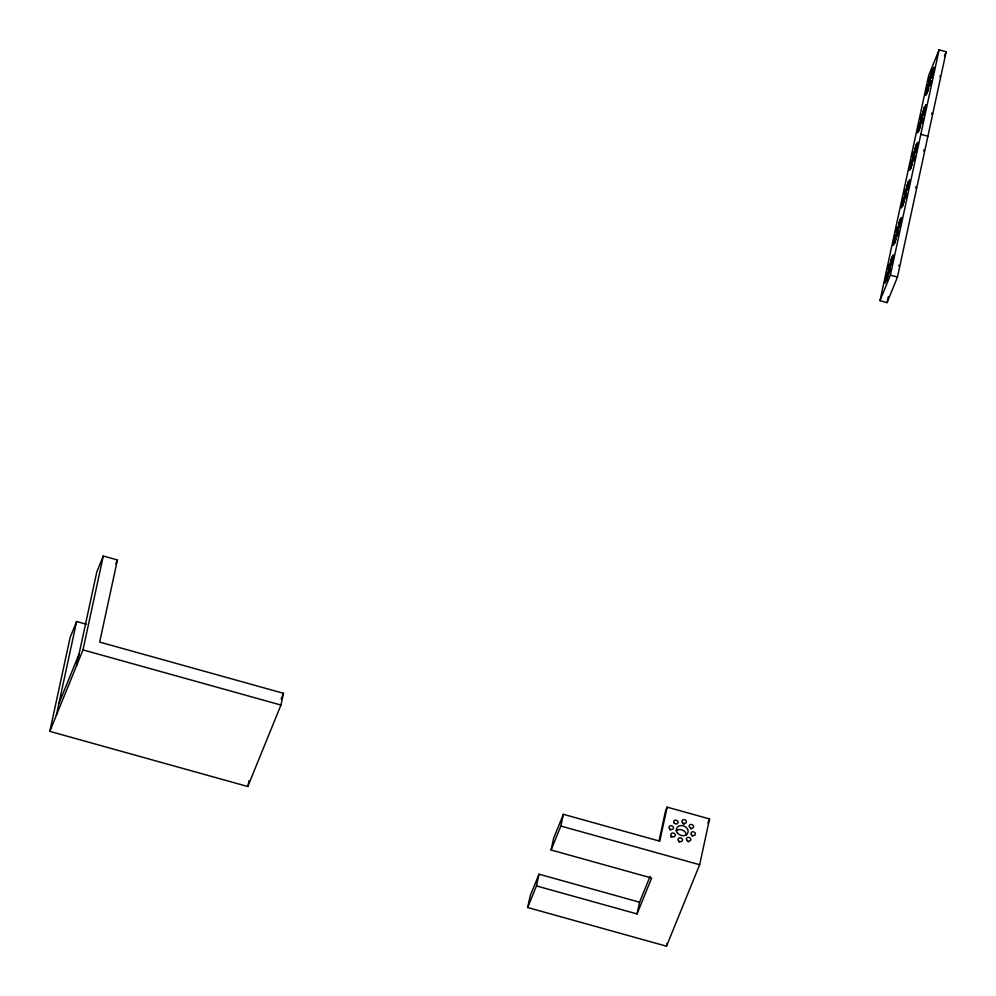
<?xml version="1.0" encoding="UTF-8"?>
<svg xmlns="http://www.w3.org/2000/svg" width="996" height="996" viewBox="0 0 996 996"><rect width="100%" height="100%" fill="white"/><g stroke="black" fill="none" stroke-linecap="round" stroke-linejoin="round"><path stroke-width="1.49" d="M915.81 187.995L915.822 186.912M924.039 149.886L923.778 151.106M76.493 665.851L96.786 571.978L103.285 556.005L117.428 559.951L99.662 642.096L283.499 693.316L280.959 705.043L247.792 786.529L49.825 731.363L70.118 637.477L76.617 621.516L86.515 624.28M56.324 715.402L76.617 621.516M49.825 731.363L82.992 649.89L103.285 556.005M247.792 786.529L249.062 780.652M659.078 840.773L665.477 811.18L667.133 807.134L709.55 818.949L699.653 864.727L666.498 946.2L527.668 907.53L530.208 895.79L538.998 874.189L639.569 902.214L650.089 876.343M527.668 907.53L536.458 885.93L538.998 874.189M536.458 885.93L637.029 913.942L651.645 878.024L551.087 850.011L553.614 838.271L563.375 814.317L659.775 841.172L667.133 807.134M551.087 850.011L560.835 826.045L563.375 814.317M637.029 913.942L639.569 902.214M666.498 946.2L667.133 943.262M879.991 300.668L928.708 75.347L939.104 49.8L946.175 51.767L897.458 277.087L887.063 302.635L879.991 300.668L890.387 275.12L939.104 49.8M887.063 302.635L888.37 296.584M932.057 112.884L931.708 114.279M939.826 76.729L940.012 75.995M898.803 265.932L899.027 265.235M58.864 703.662L79.033 654.123M115.797 563.935L117.428 559.951M281.158 699.055L283.499 693.316M944.445 56.025L946.175 51.767M707.907 822.995L709.55 818.949M920.839 134.298L927.911 136.265M890.387 275.12L897.458 277.087M82.992 649.89L280.959 705.043M560.835 826.045L699.653 864.727M676.06 830.838A6.088 4.943 22.1 0 1 682.397 830.079A6.088 4.943 22.1 0 1 686.505 834.997M670.022 829.805A2.278 1.855 22.1 0 1 670.582 830.029M670.694 837.063A2.278 1.855 22.1 0 1 671.852 837.126M679.023 841.956A2.278 1.855 22.1 0 1 679.571 842.168M687.9 841.67A2.278 1.855 22.1 0 1 688.385 841.994M691.946 835.905A2.278 1.855 22.1 0 1 692.494 836.13M690.676 828.809A2.278 1.855 22.1 0 1 691.174 829.133M682.957 823.767A2.278 1.855 22.1 0 1 683.991 824.315M885.17 282.827L886.801 277.486L885.17 282.827M885.842 278.058L887.424 272.667L885.842 278.058M886.403 281.059L887.984 275.68L886.403 281.059M887.623 274.224L890.785 263.454L887.623 274.224M888.034 269.555L889.615 264.164L888.034 269.555M888.843 273.8L890.474 268.447L888.843 273.8M890.461 262.284L892.105 256.943L890.461 262.284M891.034 265.285L892.665 259.944L891.034 265.285M891.706 260.516L893.288 255.138L891.706 260.516M893.288 245.277L894.869 239.887L893.288 245.277M893.96 240.509L895.541 235.118L893.96 240.509M894.533 243.51L896.163 238.169L894.533 243.51M895.74 236.675L898.902 225.905L895.74 236.675M896.151 231.993L897.794 226.652L896.151 231.993M896.96 236.239L898.541 230.86L896.96 236.239M898.591 224.735L900.172 219.344L898.591 224.735M899.151 227.735L900.795 222.394L899.151 227.735M899.824 222.967L901.405 217.576L899.824 222.967M901.405 207.716L902.986 202.337L901.405 207.716M902.077 202.947L903.658 197.569L902.077 202.947M902.65 205.96L904.231 200.57L902.65 205.96M903.858 199.125L907.02 188.344L903.858 199.125M904.268 194.444L905.912 189.103L904.268 194.444M905.078 198.69L906.709 193.349L905.078 198.69M906.709 187.173L908.29 181.795L906.709 187.173M907.269 190.174L908.85 184.795L907.269 190.174M907.954 185.418L909.535 180.027L907.954 185.418M909.522 170.167L911.103 164.776L909.522 170.167M910.195 165.398L911.826 160.057L910.195 165.398M910.767 168.399L912.348 163.008L910.767 168.399M911.975 161.564L915.137 150.794L911.975 161.564M912.398 156.895L914.029 151.541L912.398 156.895M913.195 161.14L914.838 155.787L913.195 161.14M914.826 149.624L916.457 144.283L914.826 149.624M915.399 152.625L916.98 147.234L915.399 152.625M916.071 147.856L917.652 142.465L916.071 147.856M917.64 132.617L919.271 127.264L917.64 132.617M918.312 127.849L919.955 122.496L918.312 127.849M918.885 130.85L920.516 125.508L918.885 130.85M920.092 124.014L923.367 113.32L920.092 124.014M920.516 119.333L922.147 113.992L920.516 119.333M921.312 123.579L922.894 118.2L921.312 123.579M922.943 112.075L924.574 106.721L922.943 112.075M923.516 115.075L925.097 109.684L923.516 115.075M924.188 110.307L925.819 104.966L924.188 110.307M925.757 95.056L927.401 89.715L925.757 95.056M926.429 90.287L928.011 84.909L926.429 90.287M927.002 93.288L928.633 87.947L927.002 93.288M928.222 86.465L931.385 75.684L928.222 86.465M928.633 81.784L930.214 76.393L928.633 81.784M929.442 86.029L931.023 80.639L929.442 86.029M931.061 74.513L932.704 69.172L931.061 74.513M931.634 77.514L933.215 72.135L931.634 77.514M932.306 72.745L933.937 67.404L932.306 72.745M689.556 827.215A2.278 1.855 22.1 0 0 693.39 827.415A2.278 1.855 22.1 0 0 691.187 824.439A2.278 1.855 22.1 0 0 689.556 827.215M691.373 834.536A2.278 1.855 22.1 0 0 695.208 834.748A2.278 1.855 22.1 0 0 693.017 831.772A2.278 1.855 22.1 0 0 691.373 834.536M674.055 822.895A2.278 1.855 22.1 0 0 677.89 823.107A2.278 1.855 22.1 0 0 675.699 820.131A2.278 1.855 22.1 0 0 674.055 822.895M682.372 822.385A2.278 1.855 22.1 0 0 686.219 822.596A2.278 1.855 22.1 0 0 684.015 819.621A2.278 1.855 22.1 0 0 682.372 822.385M677.367 832.905A6.088 4.943 22.1 0 0 687.614 833.465A6.088 4.943 22.1 0 0 681.737 825.522A6.088 4.943 22.1 0 0 677.367 832.905M669.449 828.435A2.278 1.855 22.1 0 0 673.296 828.635A2.278 1.855 22.1 0 0 671.092 825.659A2.278 1.855 22.1 0 0 669.449 828.435M671.267 835.756A2.278 1.855 22.1 0 0 675.114 835.968A2.278 1.855 22.1 0 0 672.91 832.992A2.278 1.855 22.1 0 0 671.267 835.756M678.45 840.587A2.278 1.855 22.1 0 0 682.285 840.786A2.278 1.855 22.1 0 0 680.081 837.81A2.278 1.855 22.1 0 0 678.45 840.587M686.767 840.076A2.278 1.855 22.1 0 0 690.614 840.288A2.278 1.855 22.1 0 0 688.41 837.312A2.278 1.855 22.1 0 0 686.767 840.076"/></g></svg>
